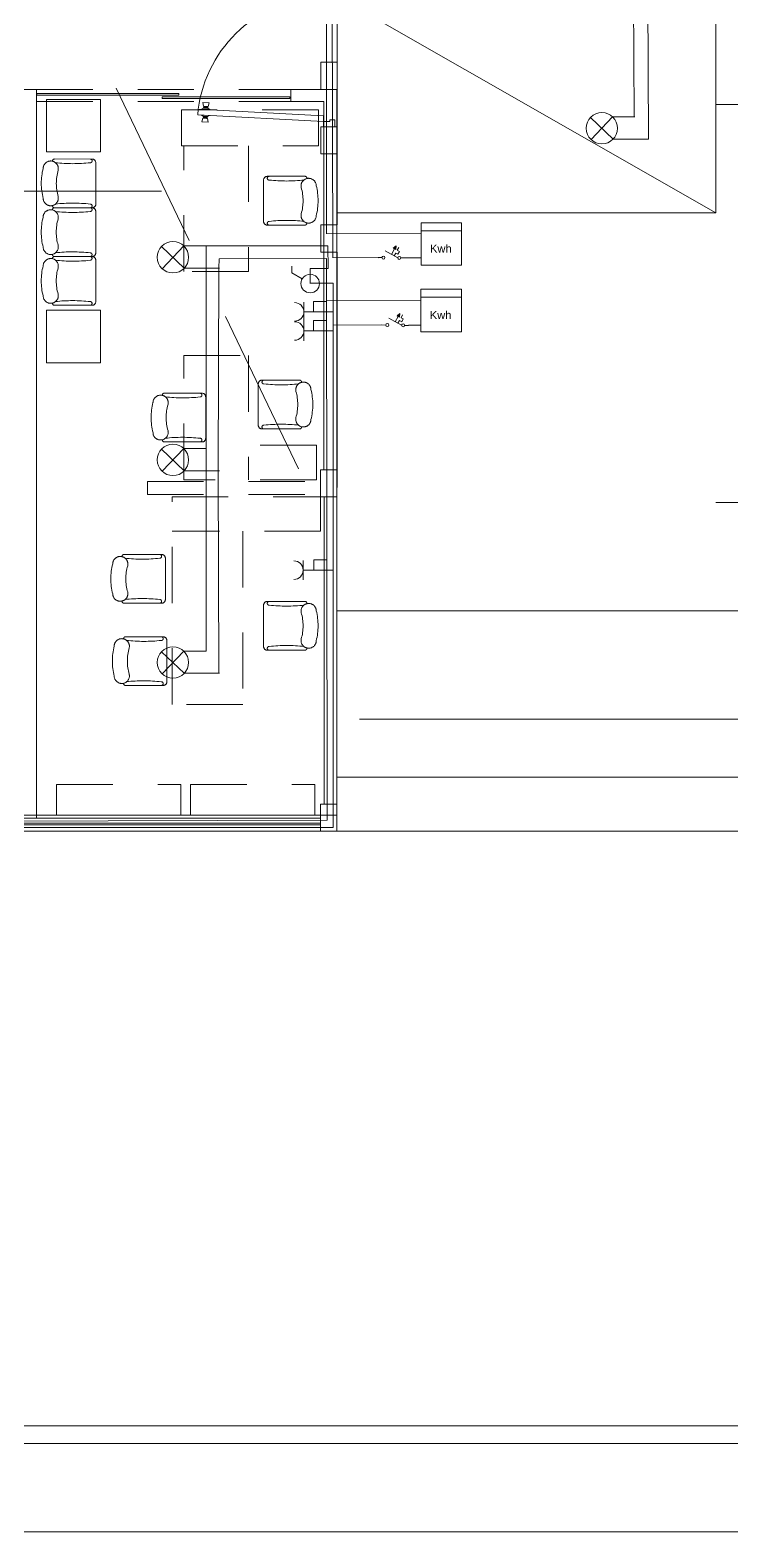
# Model space of a CAD drawing. Header units: millimetres. Extents: x 19.4 to 36.1, y 0 to 11.7.
# Drawn here: x 26.262 to 27.823, y 0 to 3.336 of the extents above; entities that cross this region are included whole.
import ezdxf
from ezdxf.enums import TextEntityAlignment as Align

# ---------------------------------------------------------------- set-up
doc = ezdxf.new("R2010")
doc.units = ezdxf.units.MM
doc.header["$MEASUREMENT"] = 0
doc.header["$PDMODE"] = 1
for name, pattern in [('CONTINUA', [0]), ('CORTES', [30, 24, -3, 0, -3]), ('HIDDEN2', [0.1875, 0.125, -0.0625]), ('NASCOSTA', [0.375, 0.25, -0.125]), ('STYLE_02', [0.295276, 0.19685, -0.098425])]:
    doc.linetypes.add(name, pattern=pattern)
doc.layers.get('0').update_dxf_attribs({"lineweight": 9})
for name, color, linetype, lineweight in [('Fasa', 1, 'Continuous', 9), ('Fasa MCB to end', 30, 'Continuous', 9), ('Lampu', 7, 'Continuous', 9), ('mcb', 120, 'CONTINUA', 9), ('netral2', 5, 'NASCOSTA', 9), ('Panel', 250, 'CONTINUA', 9), ('Saklar_SK', 7, 'Continuous', 9), ('SEGMENTED 1 150', 253, 'Continuous', 5), ('WALL 1 150', 250, 'Continuous', 13)]:
    doc.layers.add(name, color=color, linetype=linetype, lineweight=lineweight)
doc.styles.get("Standard").update_dxf_attribs({"font": 'Arial.ttf'})

# ---------------------------------------------------------------- blocks, each defined once
blk = doc.blocks.new('PUERT')
at = {"lineweight": 15}
for p, q in [((2295.374, 724.005), (2294.327, 723.95)), ((2294.359, 724.01), (2294.412, 724.013)), ((2294.367, 723.979), (2294.359, 724.01)), ((2294.407, 723.981), (2294.412, 724.013)), ((2295.374, 724.005), (2295.374, 724.052)), ((2295.374, 724.005), (2295.429, 724.005)), ((2295.374, 724.005), (2295.375, 723.958)), ((2295.429, 723.992), (2295.429, 724.005)), ((2295.469, 723.992), (2295.469, 724.052)), ((2294.327, 723.95), (2294.329, 723.904)), ((2294.329, 723.904), (2295.375, 723.958)), ((2294.354, 723.954), (2294.369, 723.963)), ((2294.423, 723.957), (2294.354, 723.954)), ((2294.354, 723.951), (2294.354, 723.954)), ((2294.426, 723.906), (2294.356, 723.903)), ((2294.356, 723.905), (2294.356, 723.903)), ((2294.356, 723.903), (2294.373, 723.895)), ((2294.376, 723.979), (2294.367, 723.979)), ((2294.372, 723.879), (2294.368, 723.847)), ((2294.369, 723.963), (2294.369, 723.968)), ((2294.373, 723.968), (2294.369, 723.968)), ((2294.407, 723.965), (2294.369, 723.963)), ((2294.381, 723.88), (2294.372, 723.879)), ((2294.376, 723.974), (2294.373, 723.974)), ((2294.373, 723.968), (2294.373, 723.974)), ((2294.403, 723.97), (2294.373, 723.968)), ((2294.411, 723.897), (2294.373, 723.895)), ((2294.373, 723.895), (2294.373, 723.89)), ((2294.377, 723.89), (2294.373, 723.89)), ((2294.399, 723.98), (2294.376, 723.979)), ((2294.376, 723.974), (2294.376, 723.979)), ((2294.399, 723.975), (2294.376, 723.974)), ((2294.407, 723.892), (2294.377, 723.89)), ((2294.377, 723.89), (2294.377, 723.885)), ((2294.38, 723.885), (2294.377, 723.885)), ((2294.404, 723.886), (2294.38, 723.885)), ((2294.38, 723.885), (2294.381, 723.88)), ((2294.404, 723.881), (2294.381, 723.88)), ((2294.391, 723.907), (2294.391, 723.907)), ((2294.391, 723.907), (2294.391, 723.907)), ((2294.399, 723.98), (2294.407, 723.981)), ((2294.399, 723.975), (2294.399, 723.98)), ((2294.399, 723.975), (2294.402, 723.975)), ((2294.403, 723.97), (2294.402, 723.975)), ((2294.403, 723.97), (2294.407, 723.97)), ((2294.404, 723.886), (2294.404, 723.881)), ((2294.404, 723.886), (2294.407, 723.886)), ((2294.404, 723.881), (2294.412, 723.881)), ((2294.407, 723.965), (2294.407, 723.97)), ((2294.423, 723.957), (2294.407, 723.965)), ((2294.407, 723.892), (2294.407, 723.886)), ((2294.407, 723.892), (2294.411, 723.892)), ((2294.426, 723.906), (2294.411, 723.897)), ((2294.411, 723.897), (2294.411, 723.892)), ((2294.412, 723.881), (2294.42, 723.85)), ((2294.423, 723.955), (2294.423, 723.957)), ((2294.426, 723.909), (2294.426, 723.906)), ((2295.429, 723.992), (2295.469, 723.992)), ((2294.368, 723.847), (2294.42, 723.85))]:
    blk.add_line(p, q, dxfattribs=at)
at = {"color": 8, "lineweight": 15}
blk.add_line((2295.374, 722.961), (2295.421, 722.961), dxfattribs=at)
blk.add_arc((2295.405, 724.045), 1.085, 187.4742, 268.3991, dxfattribs=at)
blk = doc.blocks.new('saklar')
at = {"color": 64}
for p, q in [((6.8013, 1.4433), (6.8013, 1.4759)), ((6.7795, 1.4433), (6.8231, 1.4433))]:
    blk.add_line(p, q, dxfattribs=at)
blk.add_arc((6.8013, 1.4228), 0.0206, 0, 180, dxfattribs=at)
blk = doc.blocks.new('saklar tunggal')
at = {"color": 30}
for p, q in [((6.9703, 1.4504), (6.9843, 1.4734)), ((6.9843, 1.4734), (6.9985, 1.4734))]:
    blk.add_line(p, q, dxfattribs=at)
blk.add_circle((6.9596, 1.4329), 0.0206, dxfattribs=at)
blk = doc.blocks.new('lampu')
at = {"color": 250}
for p, q in [((7.1357, 3.4391), (7.1861, 3.391)), ((7.1848, 3.4404), (7.137, 3.3898)), ((7.1609, 3.4151), (7.1609, 3.4151))]:
    blk.add_line(p, q, dxfattribs=at)
at = {"color": 230}
blk.add_circle((7.1609, 3.4151), 0.0348, dxfattribs=at)
blk = doc.blocks.new('*U66')
at = {"layer": 'Fasa', "linetype": 'CONTINUA', "ltscale": 100}
blk.add_line((-0.0106, 0.0253), (0.0393, 0.0253), dxfattribs=at)
at = {"layer": 'netral2', "linetype": 'STYLE_02'}
blk.add_line((-0.0092, -0.024), (0.0691, -0.024), dxfattribs=at)
at = {"layer": 'Lampu', "color": 250}
blk.add_blockref('lampu', (-7.1952, -3.4151), dxfattribs=at)
blk = doc.blocks.new('*U67')
at = {"layer": 'netral2', "color": 0, "linetype": 'ByBlock', "lineweight": -2, "transparency": 16777216}
for p in [(0, 0.9), (0, 0.45), (0, 0)]:
    blk.add_blockref('*U66', p, dxfattribs=at)
blk = doc.blocks.new('KWH')
at = {"layer": 'Panel'}
for p, q in [((-0.167, -0.284), (-0.167, 0.065)), ((-0.167, 0.065), (0.167, 0.065)), ((0.167, 0), (-0.167, 0)), ((0.167, 0.065), (0.167, -0.284)), ((0.167, -0.284), (-0.167, -0.284))]:
    blk.add_line(p, q, dxfattribs=at)
blk.add_text('Kwh', height=0.0658, dxfattribs=at).set_placement((-0.004, -0.18), align=Align.CENTER)
blk = doc.blocks.new('mcb')
at = {"layer": 'mcb', "lineweight": 5}
for p, q in [((0, 0), (0.024, 0)), ((0.1228, 0), (0.0432, 0.0422)), ((0.1016, 0.0554), (0.0834, 0.0209)), ((0.1114, 0.0738), (0.0937, 0.0595)), ((0.0937, 0.0595), (0.1016, 0.0554)), ((0.1097, 0.0296), (0.1003, 0.0119)), ((0.1095, 0.0512), (0.1016, 0.0554)), ((0.1114, 0.0738), (0.1095, 0.0512)), ((0.1236, 0.0222), (0.1097, 0.0296)), ((0.1283, 0.0648), (0.119, 0.0472)), ((0.1329, 0.0398), (0.119, 0.0472)), ((0.1236, 0.0222), (0.1329, 0.0398)), ((0.142, 0), (0.166, 0))]:
    blk.add_line(p, q, dxfattribs=at)
for centre in [(0.0336, 0), (0.1324, 0)]:
    blk.add_circle(centre, 0.0096, dxfattribs=at)
for p in [(0.1236, 0.0222), (0.1236, 0.0222), (0.1329, 0.0398), (0.1329, 0.0398)]:
    blk.add_point(p, dxfattribs=at)
blk.add_solid([(0.0937, 0.0595), (0.1114, 0.0738), (0.1095, 0.0512), (0.1114, 0.0738)], dxfattribs=at)

msp = doc.modelspace()

# ---------------------------------------------------------------- linework, layer by layer
for p, q in [((33.2109, 0.2358), (19.8251, 0.2358)), ((35.7049, 0.1965), (19.7858, 0.1965)), ((19.3927, 0), (35.9015, 0)), ((19.3927, 0), (35.9015, 0))]:
    msp.add_line(p, q)
at = {"linetype": 'HIDDEN2'}
for centre, radius, start, end in [((26.3082, 3.0285), 0.0169, 347.3352, 178.4459), ((26.3164, 3.0456), 0.00417, 90.0156, 180.0156), ((26.3575, 3.3982), 0.3588, 263.7526, 276.1565), ((26.396, 3.0456), 0.00417, 270.0156, 90.0156), ((26.4001, 3.0414), 0.00833, 0.0156, 90.0156), ((26.4226, 2.9957), 0.1354, 165.7655, 194.2656), ((26.4247, 2.9957), 0.1041, 163.7554, 196.2758), ((26.7897, 3.0029), 0.00833, 89.9844, 179.9844), ((26.7938, 3.0071), 0.00417, 89.9844, 269.9844), ((26.8323, 3.3597), 0.3588, 263.8435, 276.2474), ((26.8816, 2.99), 0.0169, 1.5541, 192.6648), ((26.8735, 3.0072), 0.00417, 359.9844, 89.9844), ((26.7651, 2.9572), 0.1041, 343.7242, 16.2446), ((26.7672, 2.9572), 0.1354, 345.7344, 14.2345), ((26.3081, 2.9202), 0.0169, 347.3352, 178.4459), ((26.3082, 2.9628), 0.0169, 181.5852, 12.6959), ((26.3163, 2.9373), 0.00417, 90.0156, 180.0156), ((26.3164, 2.9456), 0.00417, 180.0156, 270.0156), ((26.3569, 2.593), 0.3588, 83.7526, 96.1565), ((26.3959, 2.9373), 0.00417, 270.0156, 90.0156), ((26.396, 2.9456), 0.00417, 270.0156, 90.0156), ((26.4001, 2.9331), 0.00833, 0.0156, 90.0156), ((26.4002, 2.9498), 0.00833, 270.0156, 0.0156), ((26.4225, 2.8874), 0.1354, 165.7655, 194.2656), ((26.3574, 3.2899), 0.3588, 263.7526, 276.1565), ((26.4246, 2.8874), 0.1041, 163.7554, 196.2758), ((26.7897, 2.9113), 0.00833, 179.9844, 269.9844), ((26.7938, 2.9071), 0.00417, 89.9844, 269.9844), ((26.8329, 2.5546), 0.3588, 83.8435, 96.2474), ((26.8816, 2.9243), 0.0169, 167.3041, 358.4148), ((26.8734, 2.9072), 0.00417, 269.9844, 359.9844), ((26.3082, 2.8545), 0.0169, 181.5852, 12.6959), ((26.3163, 2.8373), 0.00417, 180.0156, 270.0156), ((26.3569, 2.4847), 0.3588, 83.7526, 96.1565), ((26.3959, 2.8373), 0.00417, 270.0156, 90.0156), ((26.4001, 2.8414), 0.00833, 270.0156, 0.0156), ((26.4225, 2.779), 0.1354, 165.7655, 194.2656), ((26.3082, 2.8119), 0.0169, 347.3352, 178.4459), ((26.3163, 2.829), 0.00417, 90.0156, 180.0156), ((26.3574, 3.1816), 0.3588, 263.7526, 276.1565), ((26.4246, 2.779), 0.1041, 163.7554, 196.2758), ((26.3959, 2.8289), 0.00417, 270.0156, 90.0156), ((26.4001, 2.8248), 0.00833, 0.0156, 90.0156), ((26.3082, 2.7461), 0.0169, 181.5852, 12.6959), ((26.3163, 2.729), 0.00417, 180.0156, 270.0156), ((26.3569, 2.3764), 0.3588, 83.7526, 96.1565), ((26.3959, 2.729), 0.00417, 270.0156, 90.0156), ((26.4001, 2.7331), 0.00833, 270.0156, 0.0156), ((26.7779, 2.5502), 0.00833, 89.9844, 179.9844), ((26.782, 2.5543), 0.00417, 89.9844, 269.9844), ((26.8205, 2.9069), 0.3588, 263.8435, 276.2474), ((26.8698, 2.5373), 0.0169, 1.5541, 192.6648), ((26.8616, 2.5544), 0.00417, 359.9844, 89.9844), ((26.7554, 2.5044), 0.1354, 345.7344, 14.2345), ((26.6668, 2.4754), 0.1354, 165.7655, 194.2656), ((26.5524, 2.5083), 0.0169, 347.3352, 178.4459), ((26.5605, 2.5254), 0.00417, 90.0156, 180.0156), ((26.6017, 2.878), 0.3588, 263.7526, 276.1565), ((26.6689, 2.4754), 0.1041, 163.7554, 196.2758), ((26.6402, 2.5253), 0.00417, 270.0156, 90.0156), ((26.6443, 2.5212), 0.00833, 0.0156, 90.0156), ((26.7533, 2.5044), 0.1041, 343.7242, 16.2446), ((26.8698, 2.4715), 0.0169, 167.3041, 358.4148), ((26.5524, 2.4425), 0.0169, 181.5852, 12.6959), ((26.7778, 2.4585), 0.00833, 179.9844, 269.9844), ((26.782, 2.4544), 0.00417, 89.9844, 269.9844), ((26.8211, 2.1018), 0.3588, 83.8435, 96.2474), ((26.8616, 2.4544), 0.00417, 269.9844, 359.9844), ((26.5606, 2.4254), 0.00417, 180.0156, 270.0156), ((26.6011, 2.0728), 0.3588, 83.7526, 96.1565), ((26.6402, 2.4254), 0.00417, 270.0156, 90.0156), ((26.6444, 2.4295), 0.00833, 270.0156, 0.0156), ((26.471, 2.1672), 0.00417, 90.0156, 180.0156), ((26.5506, 2.1671), 0.00417, 270.0156, 90.0156), ((26.5548, 2.1629), 0.00833, 0.0156, 90.0156), ((26.5772, 2.1172), 0.1354, 165.7655, 194.2656), ((26.4629, 2.15), 0.0169, 347.3352, 178.4459), ((26.5121, 2.5197), 0.3588, 263.7526, 276.1565), ((26.5793, 2.1172), 0.1041, 163.7554, 196.2758), ((26.4629, 2.0843), 0.0169, 181.5852, 12.6959), ((26.5116, 1.7146), 0.3588, 83.7526, 96.1565), ((26.5506, 2.0671), 0.00417, 270.0156, 90.0156), ((26.5548, 2.0713), 0.00833, 270.0156, 0.0156), ((26.471, 2.0672), 0.00417, 180.0156, 270.0156), ((26.7897, 2.0586), 0.00833, 89.9844, 179.9844), ((26.7938, 2.0628), 0.00417, 89.9844, 269.9844), ((26.8323, 2.4154), 0.3588, 263.8435, 276.2474), ((26.8816, 2.0457), 0.0169, 1.5541, 192.6648), ((26.7651, 2.0129), 0.1041, 343.7242, 16.2446), ((26.8735, 2.0629), 0.00417, 359.9844, 89.9844), ((26.7672, 2.0129), 0.1354, 345.7344, 14.2345), ((26.4662, 1.9674), 0.0169, 347.3352, 178.4459), ((26.4744, 1.9845), 0.00417, 90.0156, 180.0156), ((26.5155, 2.3371), 0.3588, 263.7526, 276.1565), ((26.554, 1.9844), 0.00417, 270.0156, 90.0156), ((26.5581, 1.9803), 0.00833, 0.0156, 90.0156), ((26.8329, 1.6103), 0.3588, 83.8435, 96.2474), ((26.8816, 1.98), 0.0169, 167.3041, 358.4148), ((26.5806, 1.9345), 0.1354, 165.7655, 194.2656), ((26.5827, 1.9345), 0.1041, 163.7554, 196.2758), ((26.7897, 1.967), 0.00833, 179.9844, 269.9844), ((26.7938, 1.9628), 0.00417, 89.9844, 269.9844), ((26.8734, 1.9629), 0.00417, 269.9844, 359.9844), ((26.4662, 1.9016), 0.0169, 181.5852, 12.6959), ((26.4744, 1.8845), 0.00417, 180.0156, 270.0156), ((26.5149, 1.5319), 0.3588, 83.7526, 96.1565), ((26.554, 1.8845), 0.00417, 270.0156, 90.0156), ((26.5582, 1.8886), 0.00833, 270.0156, 0.0156)]:
    msp.add_arc(centre, radius, start, end, dxfattribs=at)
at = {"layer": 'Fasa', "linetype": 'CONTINUA', "ltscale": 100}
for p, q in [((27.6054, 3.1437), (27.6023, 3.7271)), ((27.5571, 3.1434), (27.6069, 3.1434)), ((26.6535, 2.8568), (26.6535, 2.4068)), ((26.9244, 2.8567), (26.6535, 2.8568)), ((26.9247, 2.8063), (26.9244, 2.8567)), ((26.8851, 2.7731), (26.885, 2.8063)), ((26.885, 2.8063), (26.9247, 2.8063)), ((26.6535, 2.4068), (26.6535, 1.9568))]:
    msp.add_line(p, q, dxfattribs=at)
at = {"layer": 'Fasa MCB to end', "linetype": 'CONTINUA', "ltscale": 100}
for p, q in [((26.9356, 2.8304), (26.9306, 4.7527)), ((26.9356, 2.8311), (27.0366, 2.8304)), ((27.0946, 2.8302), (27.1312, 2.8302)), ((26.8848, 2.7738), (26.9362, 2.7738)), ((26.9362, 2.7738), (26.9362, 2.7099)), ((26.9035, 2.7102), (26.9362, 2.7102)), ((26.9362, 2.7099), (26.9363, 1.5651)), ((27.0445, 2.6811), (26.9361, 2.6809)), ((27.1033, 2.6805), (27.1307, 2.6805)), ((26.9033, 2.6678), (26.9362, 2.6678)), ((26.901, 2.1363), (26.9363, 2.1363)), ((26.9363, 1.5651), (25.496, 1.5652))]:
    msp.add_line(p, q, dxfattribs=at)
at = {"layer": 'netral2', "linetype": 'CONTINUA', "ltscale": 100}
for p, q in [((26.9215, 2.8836), (26.9197, 4.7353)), ((27.6368, 3.0942), (27.6344, 3.6786)), ((26.9216, 2.8841), (27.1311, 2.8835)), ((26.6805, 2.3583), (26.6818, 2.8071)), ((26.6818, 2.8071), (26.683, 2.8281)), ((26.683, 2.8281), (26.9211, 2.8286)), ((26.9212, 2.8288), (26.9225, 1.5811)), ((26.8926, 2.7103), (26.8926, 2.7332)), ((26.8926, 2.7332), (26.9213, 2.7329)), ((26.9211, 2.7352), (27.1305, 2.7345)), ((26.8927, 2.6682), (26.8927, 2.6911)), ((26.8927, 2.6911), (26.9214, 2.6908)), ((26.6818, 1.9077), (26.6805, 2.3583)), ((26.8932, 2.1365), (26.8932, 2.1594)), ((26.8932, 2.1594), (26.9219, 2.1591)), ((26.9225, 1.5811), (25.4851, 1.5773))]:
    msp.add_line(p, q, dxfattribs=at)
at = {"layer": 'netral2', "linetype": 'STYLE_02'}
msp.add_line((27.5584, 3.0942), (27.6368, 3.0942), dxfattribs=at)
at = {"layer": 'SEGMENTED 1 150', "linetype": 'NASCOSTA', "lineweight": 9, "ltscale": 1.5}
msp.add_line((25.2366, 5.7426), (26.9085, 2.2596), dxfattribs=at)
at = {"layer": 'WALL 1 150', "ltscale": 0.8}
for p, q in [((27.7871, 2.9303), (27.7871, 3.8926)), ((26.9451, 3.7018), (26.9451, 3.1211)), ((26.9451, 3.4114), (27.7871, 2.9303)), ((27.7871, 3.1708), (29.4952, 3.1708)), ((27.7871, 2.9303), (26.9451, 2.9303)), ((27.7866, 2.2867), (29.4947, 2.2867)), ((26.9441, 2.0461), (29.4947, 2.0461)), ((26.9944, 1.8056), (29.4947, 1.8056))]:
    msp.add_line(p, q, dxfattribs=at)
at = {"layer": 'WALL 1 150', "linetype": 'CONTINUA', "lineweight": 15, "ltscale": 0.5}
for p, q in [((26.909, 3.2646), (26.909, 3.2044)), ((26.9451, 3.2646), (26.909, 3.2646)), ((26.9451, 3.2044), (26.9451, 3.2646)), ((26.909, 3.2044), (26.9451, 3.2044)), ((26.909, 3.0609), (26.909, 3.1211)), ((26.909, 3.1211), (26.9451, 3.1211)), ((26.9451, 3.1211), (26.9451, 3.0609)), ((26.9451, 3.0609), (26.909, 3.0609))]:
    msp.add_line(p, q, dxfattribs=at)
at = {"layer": 'WALL 1 150', "lineweight": 15, "ltscale": 0.5}
for p, q in [((26.2766, 3.2044), (26.2477, 3.2044)), ((26.2766, 3.2044), (26.2766, 1.5854)), ((26.8419, 3.2044), (26.8419, 3.1778)), ((26.8419, 3.2044), (26.9441, 3.2044)), ((26.9441, 3.2044), (26.9441, 2.4707)), ((26.8419, 3.1778), (26.9153, 3.1778)), ((26.9153, 3.1778), (26.9153, 2.3592)), ((26.9446, 2.4707), (26.9446, 2.3592)), ((26.9158, 2.2991), (26.9158, 1.6167)), ((26.9446, 2.2991), (26.9446, 1.6166)), ((26.9446, 1.6768), (29.3936, 1.6768)), ((25.4998, 1.5854), (26.9081, 1.5854)), ((25.4998, 1.5565), (26.9085, 1.5565)), ((26.9446, 1.5565), (29.3936, 1.5565))]:
    msp.add_line(p, q, dxfattribs=at)
at = {"layer": 'WALL 1 150', "linetype": 'HIDDEN2'}
for p, q in [((26.3122, 3.0456), (26.3122, 3.0456)), ((26.3164, 3.0498), (26.4001, 3.0497)), ((26.4085, 3.0414), (26.4085, 2.9498)), ((26.7814, 3.0029), (26.7813, 2.9113)), ((26.8735, 3.0113), (26.7897, 3.0113)), ((26.8776, 3.0072), (26.8776, 3.0072)), ((26.3121, 2.9373), (26.3121, 2.9373)), ((26.3122, 2.9456), (26.3122, 2.9456)), ((26.3163, 2.9415), (26.4002, 2.9414)), ((26.4084, 2.9331), (26.4084, 2.8414)), ((26.7897, 2.903), (26.8734, 2.903)), ((26.8776, 2.9072), (26.8776, 2.9072)), ((26.3121, 2.8373), (26.3121, 2.8373)), ((26.3121, 2.829), (26.3121, 2.829)), ((26.3163, 2.8332), (26.4001, 2.8331)), ((26.4084, 2.8248), (26.4084, 2.7331)), ((26.3122, 2.729), (26.3122, 2.729)), ((26.4001, 2.7248), (26.3163, 2.7249)), ((26.7695, 2.5502), (26.7695, 2.4585)), ((26.8616, 2.5586), (26.7779, 2.5585)), ((26.8658, 2.5544), (26.8658, 2.5544)), ((26.5564, 2.5254), (26.5564, 2.5254)), ((26.5605, 2.5296), (26.6443, 2.5295)), ((26.6527, 2.5212), (26.6527, 2.4295)), ((26.7778, 2.4502), (26.8616, 2.4502)), ((26.8658, 2.4544), (26.8658, 2.4544)), ((26.5564, 2.4254), (26.5564, 2.4254)), ((26.6444, 2.4212), (26.5606, 2.4213)), ((26.5231, 2.3046), (26.5231, 2.3335)), ((26.5231, 2.3335), (26.9081, 2.3335)), ((26.5231, 2.3046), (26.9081, 2.3046)), ((26.471, 2.1713), (26.5548, 2.1713)), ((26.4668, 2.1672), (26.4668, 2.1672)), ((26.5631, 2.1629), (26.5631, 2.0713)), ((26.4669, 2.0672), (26.4669, 2.0672)), ((26.5548, 2.063), (26.471, 2.063)), ((26.7814, 2.0587), (26.7813, 1.967)), ((26.8735, 2.067), (26.7897, 2.067)), ((26.8776, 2.0629), (26.8776, 2.0629)), ((26.4702, 1.9845), (26.4702, 1.9845)), ((26.4744, 1.9887), (26.5581, 1.9886)), ((26.5665, 1.9803), (26.5665, 1.8886)), ((26.7897, 1.9587), (26.8734, 1.9587)), ((26.8776, 1.9629), (26.8776, 1.9629)), ((26.4702, 1.8845), (26.4702, 1.8845)), ((26.5582, 1.8803), (26.4744, 1.8804))]:
    msp.add_line(p, q, dxfattribs=at)
at = {"layer": 'WALL 1 150', "ltscale": 0.025}
for p, q in [((26.9451, 3.0609), (26.9451, 2.9032)), ((26.9451, 2.3198), (26.9451, 2.8431))]:
    msp.add_line(p, q, dxfattribs=at)
at = {"layer": 'WALL 1 150', "linetype": 'CONTINUA', "lineweight": 15}
for p, q in [((26.9085, 2.8431), (26.9085, 2.9032)), ((26.9085, 2.9032), (26.9446, 2.9032)), ((26.9446, 2.9032), (26.9446, 2.8431)), ((26.9446, 2.8431), (26.9085, 2.8431)), ((26.9081, 2.2991), (26.9081, 2.3592)), ((26.9081, 2.3592), (26.9441, 2.3592)), ((26.9081, 2.3592), (26.9441, 2.3592)), ((26.9441, 2.3592), (26.9441, 2.2991)), ((26.9441, 2.2991), (26.9081, 2.2991)), ((26.9441, 2.2991), (26.9081, 2.2991)), ((26.9081, 1.5565), (26.9081, 1.6167)), ((26.9081, 1.6167), (26.9441, 1.6167)), ((26.9441, 1.6167), (26.9441, 1.5565)), ((26.9441, 1.5565), (26.9081, 1.5565))]:
    msp.add_line(p, q, dxfattribs=at)
at = {"layer": 'WALL 1 150', "ltscale": 0.5}
for p, q in [((26.9081, 1.5746), (26.0593, 1.5746)), ((26.9081, 1.5704), (26.0593, 1.5704))]:
    msp.add_line(p, q, dxfattribs=at)
at = {"layer": 'WALL 1 150', "ltscale": 0.8}
msp.add_lwpolyline([(26.9441, 1.5565), (21.7434, 1.5565), (21.7517, 10.1951), (29.6823, 9.6277), (29.6823, 9.5916), (21.7886, 10.1563), (21.7804, 1.5926), (26.9441, 1.5926)], dxfattribs=at)
at = {"layer": 'WALL 1 150', "linetype": 'HIDDEN2'}
for points in [[(26.2766, 3.2044), (26.8419, 3.2044)], [(26.2766, 3.1778), (26.8419, 3.1778)], [(26.7477, 3.0793), (26.7477, 2.7997), (26.604, 2.7997), (26.604, 3.0793)], [(26.8991, 2.3374), (26.604, 2.3374), (26.604, 2.6133), (26.7477, 2.6133), (26.7477, 2.3374)], [(26.8991, 2.3374), (26.8991, 2.4144), (26.7477, 2.4144)], [(26.7352, 2.2233), (26.7352, 1.8382), (26.5779, 1.8382), (26.5779, 2.2991)], [(26.5779, 2.2991), (26.9081, 2.2991), (26.9081, 2.2233), (26.5779, 2.2233)]]:
    msp.add_lwpolyline(points, dxfattribs=at)
at = {"layer": 'WALL 1 150', "ltscale": 0.5}
for points in [[(26.2771, 3.195), (26.5929, 3.195), (26.5929, 3.1916), (26.2771, 3.1916)], [(26.5562, 3.1879), (26.8394, 3.1879), (26.8394, 3.1844), (26.5562, 3.1844)]]:
    msp.add_lwpolyline(points, close=True, dxfattribs=at)
at = {"layer": 'WALL 1 150', "linetype": 'HIDDEN2'}
for points in [[(26.2989, 3.182), (26.4185, 3.182), (26.4185, 3.0654), (26.2989, 3.0654)], [(26.5989, 3.0793), (26.9034, 3.0793), (26.9034, 3.1592), (26.5989, 3.1592)], [(26.2989, 2.7137), (26.4185, 2.7137), (26.4185, 2.5971), (26.2989, 2.5971)], [(26.5976, 1.5926), (26.3213, 1.5926), (26.3213, 1.6601), (26.5976, 1.6601)], [(26.8956, 1.5926), (26.6193, 1.5926), (26.6193, 1.6601), (26.8956, 1.6601)]]:
    msp.add_lwpolyline(points, close=True, dxfattribs=at)
at = {"layer": 'WALL 1 150', "linetype": 'CORTES', "ltscale": 0.08}
msp.add_lwpolyline([(25.3666, 2.9787), (26.5547, 2.9787)], dxfattribs=at)

# ---------------------------------------------------------------- block references
at = {"xscale": -0.2663037478171044, "yscale": 0.2663037478171249, "zscale": 0.2663037478171034, "rotation": 180}
msp.add_blockref('PUERT', (-584.3523, 195.9387), dxfattribs=at)
at = {"layer": 'Lampu', "color": 250}
msp.add_blockref('lampu', (20.3725, -0.297), dxfattribs=at)
at = {"layer": 'netral2', "linetype": 'CONTINUA'}
msp.add_blockref('*U67', (26.6142, 1.9314), dxfattribs=at)
at = {"layer": 'Panel', "xscale": 0.2700737720464745, "yscale": 0.2700737720464745, "zscale": 0.2700737720464745}
for p in [(27.1765, 2.8905), (27.176, 2.7429)]:
    msp.add_blockref('KWH', p, dxfattribs=at)
at = {"layer": 'Panel', "color": 6, "xscale": 0.3564129354106679, "yscale": 0.3564129354106679, "zscale": 0.3564129354106679, "rotation": 359.0964515707458}
for p in [(27.0359, 2.8309), (27.0444, 2.6811)]:
    msp.add_blockref('mcb', p, dxfattribs=at)
at = {"layer": 'Saklar_SK', "color": 250}
for name, p, rotation in [('saklar tunggal', (28.4165, -4.1655), 90.81292098920954), ('saklar', (25.4276, 9.5115), 270), ('saklar', (25.4276, 9.4691), 270), ('saklar', (25.4259, 8.9378), 270)]:
    msp.add_blockref(name, p, dxfattribs=dict(at, rotation=rotation))

doc.saveas('drawing.dxf')
